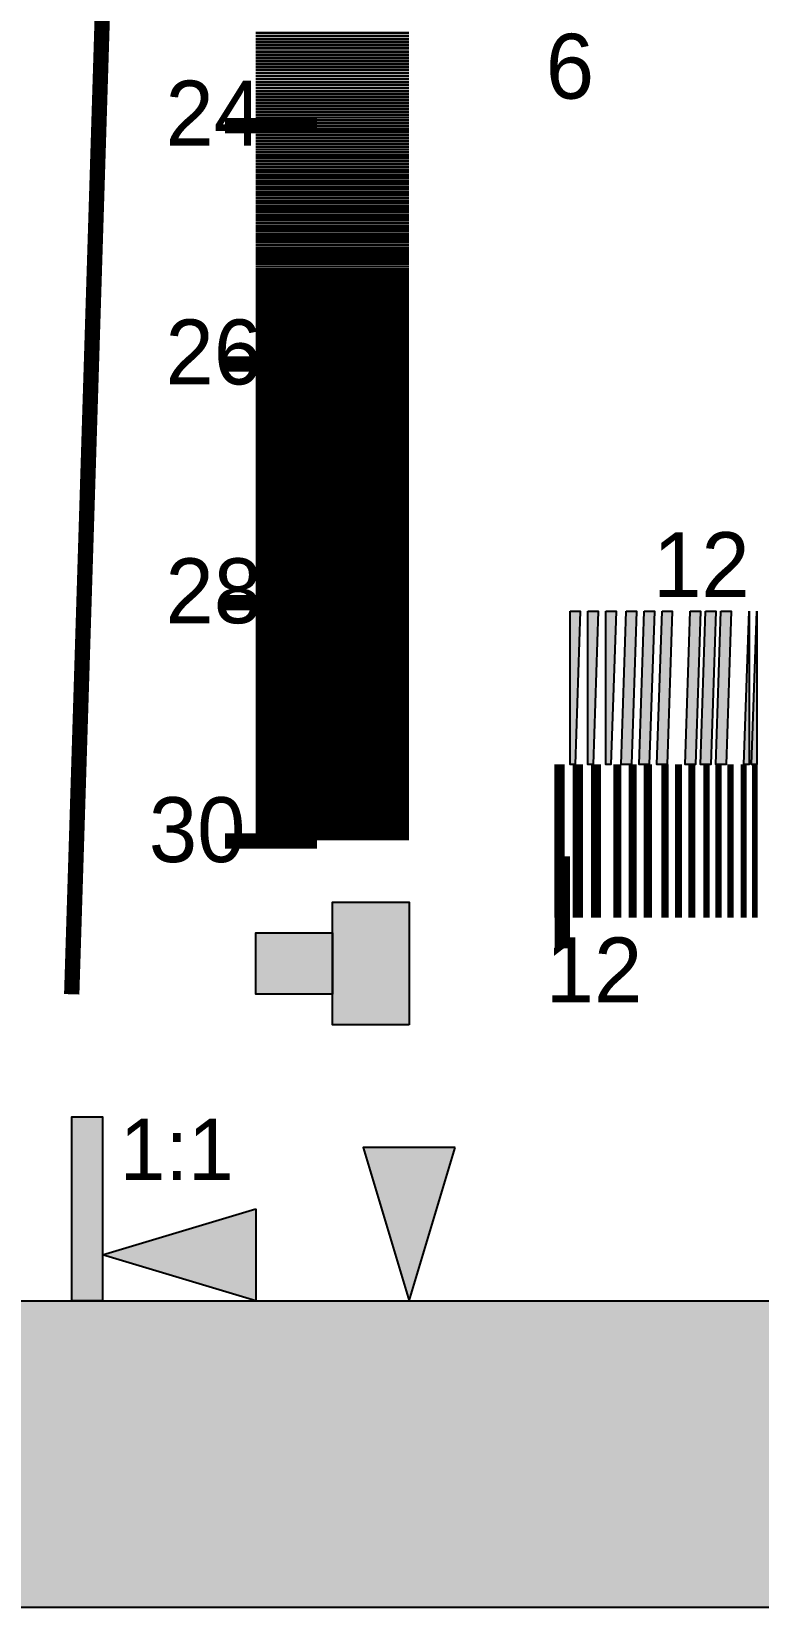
# Model space of a CAD drawing. Header units: millimetres. Extents: x 0 to 306, y 0 to 210.
# Drawn here: x 81.5 to 123, y 0 to 90 of the extents above; entities that cross this region are included whole.
import ezdxf

# ---------------------------------------------------------------- set-up
doc = ezdxf.new("R2010")
doc.units = ezdxf.units.MM
for name, color, linetype in [('FRAME', 7, 'Continuous'), ('GLUE', 1, 'Continuous'), ('LABELS', 7, 'Continuous'), ('PERIPHERY', 7, 'Continuous')]:
    doc.layers.add(name, color=color, linetype=linetype)

msp = doc.modelspace()

# ---------------------------------------------------------------- hatches: boundary and pattern name
at = {"layer": 'FRAME', "true_color": 0x000000}
h = msp.add_hatch(color=7, dxfattribs=at)
h.dxf.hatch_style = 1
h.paths.add_polyline_path([(103.058, 33.25), (98.683, 33.25), (98.683, 40.25), (103.058, 40.25), (103.058, 33.25)])
h = msp.add_hatch(color=7, dxfattribs=at)
h.dxf.hatch_style = 1
h.paths.add_polyline_path([(98.683, 35), (94.308, 35), (94.308, 38.5), (98.683, 38.5), (98.683, 35)])
h = msp.add_hatch(color=7, dxfattribs=at)
h.dxf.hatch_style = 1
h.paths.add_polyline_path([(85.557, 17.5), (83.808, 17.5), (83.808, 28), (85.557, 28), (85.557, 17.5)])
h = msp.add_hatch(color=7, dxfattribs=at)
h.dxf.hatch_style = 1
h.paths.add_polyline_path([(105.682, 26.25), (100.432, 26.25), (103.057, 17.5), (105.682, 26.25)])
h = msp.add_hatch(color=7, dxfattribs=at)
h.dxf.hatch_style = 1
h.paths.add_polyline_path([(94.308, 22.75), (94.308, 17.5), (85.558, 20.125), (94.308, 22.75)])
h = msp.add_hatch(color=7, dxfattribs=at)
h.dxf.hatch_style = 1
h.paths.add_polyline_path([(0, 17.5), (179.058, 17.5), (179.058, 0), (0, 0), (0, 17.5)])
at = {"layer": 'PERIPHERY', "true_color": 0x000000}
h = msp.add_hatch(color=7, dxfattribs=at)
h.dxf.hatch_style = 1
h.paths.add_polyline_path([(112.245, 56.875), (112.828, 56.875), (112.537, 48.125), (112.245, 48.125), (112.245, 56.875)])
h = msp.add_hatch(color=7, dxfattribs=at)
h.dxf.hatch_style = 1
h.paths.add_polyline_path([(113.266, 56.875), (113.849, 56.875), (113.557, 48.125), (113.266, 48.125), (113.266, 56.875)])
h = msp.add_hatch(color=7, dxfattribs=at)
h.dxf.hatch_style = 1
h.paths.add_polyline_path([(114.287, 56.875), (114.87, 56.875), (114.578, 48.125), (114.287, 48.125), (114.287, 56.875)])
h = msp.add_hatch(color=7, dxfattribs=at)
h.dxf.hatch_style = 1
h.paths.add_polyline_path([(115.453, 56.875), (116.037, 56.875), (115.745, 48.125), (115.162, 48.125), (115.453, 56.875)])
h = msp.add_hatch(color=7, dxfattribs=at)
h.dxf.hatch_style = 1
h.paths.add_polyline_path([(116.474, 56.875), (117.057, 56.875), (116.766, 48.125), (116.182, 48.125), (116.474, 56.875)])
h = msp.add_hatch(color=7, dxfattribs=at)
h.dxf.hatch_style = 1
h.paths.add_polyline_path([(117.495, 56.875), (118.078, 56.875), (117.787, 48.125), (117.203, 48.125), (117.495, 56.875)])
h = msp.add_hatch(color=7, dxfattribs=at)
h.dxf.hatch_style = 1
h.paths.add_polyline_path([(119.099, 56.875), (119.683, 56.875), (119.391, 48.125), (118.808, 48.125), (119.099, 56.875)])
h = msp.add_hatch(color=7, dxfattribs=at)
h.dxf.hatch_style = 1
h.paths.add_polyline_path([(119.974, 56.875), (120.558, 56.875), (120.266, 48.125), (119.683, 48.125), (119.974, 56.875)])
h = msp.add_hatch(color=7, dxfattribs=at)
h.dxf.hatch_style = 1
h.paths.add_polyline_path([(120.849, 56.875), (121.433, 56.875), (121.141, 48.125), (120.558, 48.125), (120.849, 56.875)])
h = msp.add_hatch(color=7, dxfattribs=at)
h.dxf.hatch_style = 1
h.paths.add_polyline_path([(122.454, 56.875), (122.454, 48.125), (122.162, 48.125), (122.454, 56.875)])
h = msp.add_hatch(color=7, dxfattribs=at)
h.dxf.hatch_style = 1
h.paths.add_polyline_path([(122.891, 56.875), (122.891, 48.125), (122.599, 48.125), (122.891, 56.875)])

# ---------------------------------------------------------------- linework, layer by layer
at = {"layer": 'FRAME', "color": 250}
for points in [[(103.058, 33.25), (98.683, 33.25), (98.683, 40.25), (103.058, 40.25), (103.058, 33.25)], [(98.683, 35), (94.308, 35), (94.308, 38.5), (98.683, 38.5), (98.683, 35)], [(85.557, 17.5), (83.808, 17.5), (83.808, 28), (85.557, 28), (85.557, 17.5)], [(105.682, 26.25), (100.432, 26.25), (103.057, 17.5), (105.682, 26.25)], [(94.308, 22.75), (94.308, 17.5), (85.558, 20.125), (94.308, 22.75)], [(0, 17.5), (179.058, 17.5), (179.058, 0), (0, 0), (0, 17.5)]]:
    msp.add_lwpolyline(points, close=True, dxfattribs=at)
at = {"layer": 'FRAME', "color": 250, "true_color": 0x000000}
for points in [[(103.058, 33.25), (103.058, 40.25), (98.683, 40.25)], [(98.683, 40.25), (98.683, 33.25), (103.058, 33.25)], [(98.683, 35), (98.683, 38.5), (94.308, 38.5)], [(94.308, 38.5), (94.308, 35), (98.683, 35)], [(85.557, 17.5), (85.557, 28), (83.808, 28)], [(83.808, 28), (83.808, 17.5), (85.557, 17.5)], [(105.682, 26.25), (100.432, 26.25), (103.057, 17.5)], [(85.558, 20.125), (94.308, 17.5), (94.308, 22.75)], [(0, 17.5), (0, 0), (179.058, 0)], [(179.058, 0), (179.058, 17.5), (0, 17.5)]]:
    msp.add_solid(points, dxfattribs=at)
at = {"layer": 'GLUE', "color": 1, "lineweight": 18}
msp.add_lwpolyline([(0, 0), (297, 0), (297, 210), (0, 210), (0, 0)], dxfattribs=at)
at = {"layer": 'PERIPHERY', "color": 250, "lineweight": 35}
for points, const_width in [([(88.183, 175), (83.808, 35)], 0.874), ([(103.057, 89.865), (94.308, 89.865)], 0.15), ([(103.057, 89.687), (94.308, 89.687)], 0.15), ([(103.057, 89.512), (94.308, 89.512)], 0.15), ([(103.057, 89.336), (94.308, 89.336)], 0.15), ([(103.057, 89.16), (94.308, 89.16)], 0.15), ([(103.057, 88.986), (94.308, 88.986)], 0.15), ([(103.057, 88.811), (94.308, 88.811)], 0.15), ([(103.057, 88.635), (94.308, 88.635)], 0.15), ([(103.057, 88.462), (94.308, 88.462)], 0.15), ([(103.057, 88.288), (94.308, 88.288)], 0.15), ([(103.057, 88.114), (94.308, 88.114)], 0.15), ([(103.057, 87.942), (94.308, 87.942)], 0.15), ([(103.057, 87.769), (94.308, 87.769)], 0.15), ([(103.057, 87.596), (94.308, 87.596)], 0.15), ([(103.057, 87.424), (94.308, 87.424)], 0.15), ([(103.057, 87.253), (94.308, 87.253)], 0.15), ([(103.057, 87.08), (94.308, 87.08)], 0.15), ([(103.057, 86.909), (94.308, 86.909)], 0.15), ([(103.057, 86.739), (94.308, 86.739)], 0.15), ([(103.057, 86.567), (94.308, 86.567)], 0.15), ([(103.057, 86.398), (94.308, 86.398)], 0.15), ([(103.057, 86.228), (94.308, 86.228)], 0.15), ([(103.057, 86.057), (94.308, 86.057)], 0.15), ([(103.057, 85.889), (94.308, 85.889)], 0.15), ([(103.057, 85.72), (94.308, 85.72)], 0.15), ([(103.057, 85.55), (94.308, 85.55)], 0.15), ([(103.057, 85.382), (94.308, 85.382)], 0.15), ([(97.807, 84.584), (92.557, 84.584)], 0.875), ([(103.057, 85.215), (94.308, 85.215)], 0.15), ([(103.057, 85.046), (94.308, 85.046)], 0.15), ([(103.057, 84.879), (94.308, 84.879)], 0.15), ([(103.057, 84.712), (94.308, 84.712)], 0.15), ([(103.057, 84.544), (94.308, 84.544)], 0.15), ([(103.057, 84.378), (94.308, 84.378)], 0.15), ([(103.057, 84.212), (94.308, 84.212)], 0.15), ([(103.057, 84.045), (94.308, 84.045)], 0.15), ([(103.057, 83.88), (94.308, 83.88)], 0.15), ([(103.057, 83.714), (94.308, 83.714)], 0.15), ([(103.057, 83.548), (94.308, 83.548)], 0.15), ([(103.057, 83.384), (94.308, 83.384)], 0.15), ([(103.057, 83.219), (94.308, 83.219)], 0.15), ([(103.057, 83.054), (94.308, 83.054)], 0.15), ([(103.057, 82.89), (94.308, 82.89)], 0.15), ([(103.057, 82.727), (94.308, 82.727)], 0.15), ([(103.057, 82.563), (94.308, 82.563)], 0.15), ([(103.057, 82.4), (94.308, 82.4)], 0.15), ([(103.057, 82.237), (94.308, 82.237)], 0.15), ([(103.057, 82.074), (94.308, 82.074)], 0.15), ([(103.057, 81.912), (94.308, 81.912)], 0.15), ([(103.057, 81.75), (94.308, 81.75)], 0.15), ([(103.057, 81.587), (94.308, 81.587)], 0.15), ([(103.057, 81.426), (94.308, 81.426)], 0.15), ([(103.057, 81.265), (94.308, 81.265)], 0.15), ([(103.057, 81.103), (94.308, 81.103)], 0.15), ([(103.057, 80.943), (94.308, 80.943)], 0.15), ([(103.057, 80.782), (94.308, 80.782)], 0.15), ([(103.057, 80.621), (94.308, 80.621)], 0.15), ([(103.057, 80.461), (94.308, 80.461)], 0.15), ([(103.057, 80.302), (94.308, 80.302)], 0.15), ([(103.057, 80.141), (94.308, 80.141)], 0.15), ([(103.057, 79.983), (94.308, 79.983)], 0.15), ([(103.057, 79.824), (94.308, 79.824)], 0.15), ([(103.057, 79.664), (94.308, 79.664)], 0.15), ([(103.057, 79.506), (94.308, 79.506)], 0.15), ([(103.057, 79.348), (94.308, 79.348)], 0.15), ([(103.057, 79.19), (94.308, 79.19)], 0.15), ([(103.057, 79.033), (94.308, 79.033)], 0.15), ([(103.057, 78.875), (94.308, 78.875)], 0.15), ([(103.057, 78.717), (94.308, 78.717)], 0.15), ([(103.057, 78.561), (94.308, 78.561)], 0.15), ([(103.057, 78.404), (94.308, 78.404)], 0.15), ([(103.057, 78.247), (94.308, 78.247)], 0.15), ([(103.057, 78.091), (94.308, 78.091)], 0.15), ([(103.057, 77.935), (94.308, 77.935)], 0.15), ([(103.057, 77.778), (94.308, 77.778)], 0.15), ([(103.057, 77.623), (94.308, 77.623)], 0.15), ([(103.057, 77.468), (94.308, 77.468)], 0.15), ([(103.057, 77.312), (94.308, 77.312)], 0.15), ([(103.057, 77.158), (94.308, 77.158)], 0.15), ([(103.057, 77.003), (94.308, 77.003)], 0.15), ([(103.057, 76.848), (94.308, 76.848)], 0.15), ([(103.057, 76.695), (94.308, 76.695)], 0.15), ([(103.057, 76.541), (94.308, 76.541)], 0.15), ([(103.057, 76.387), (94.308, 76.387)], 0.15), ([(103.057, 76.233), (94.308, 76.233)], 0.15), ([(103.057, 76.08), (94.308, 76.08)], 0.15), ([(103.057, 75.926), (94.308, 75.926)], 0.15), ([(103.057, 75.774), (94.308, 75.774)], 0.15), ([(103.057, 75.622), (94.308, 75.622)], 0.15), ([(103.057, 75.469), (94.308, 75.469)], 0.15), ([(103.057, 75.317), (94.308, 75.317)], 0.15), ([(103.057, 75.165), (94.308, 75.165)], 0.15), ([(103.057, 75.013), (94.308, 75.013)], 0.15), ([(103.057, 74.862), (94.308, 74.862)], 0.15), ([(103.057, 74.711), (94.308, 74.711)], 0.15), ([(103.057, 74.559), (94.308, 74.559)], 0.15), ([(103.057, 74.408), (94.308, 74.408)], 0.15), ([(103.057, 74.258), (94.308, 74.258)], 0.15), ([(103.057, 74.107), (94.308, 74.107)], 0.15), ([(103.057, 73.957), (94.308, 73.957)], 0.15), ([(103.057, 73.808), (94.308, 73.808)], 0.15), ([(103.057, 73.657), (94.308, 73.657)], 0.15), ([(103.057, 73.508), (94.308, 73.508)], 0.15), ([(103.057, 73.359), (94.308, 73.359)], 0.15), ([(103.057, 73.209), (94.308, 73.209)], 0.15), ([(103.057, 73.06), (94.308, 73.06)], 0.15), ([(103.057, 72.912), (94.308, 72.912)], 0.15), ([(103.057, 72.763), (94.308, 72.763)], 0.15), ([(103.057, 72.615), (94.308, 72.615)], 0.15), ([(103.057, 72.467), (94.308, 72.467)], 0.15), ([(103.057, 72.319), (94.308, 72.319)], 0.15), ([(103.057, 72.171), (94.308, 72.171)], 0.15), ([(103.057, 72.024), (94.308, 72.024)], 0.15), ([(97.807, 70.973), (92.557, 70.973)], 0.875), ([(103.057, 71.876), (94.308, 71.876)], 0.15), ([(103.057, 71.729), (94.308, 71.729)], 0.15), ([(103.057, 71.582), (94.308, 71.582)], 0.15), ([(103.057, 71.435), (94.308, 71.435)], 0.15), ([(103.057, 71.289), (94.308, 71.289)], 0.15), ([(103.057, 71.143), (94.308, 71.143)], 0.15), ([(103.057, 70.996), (94.308, 70.996)], 0.15), ([(103.057, 70.851), (94.308, 70.851)], 0.15), ([(103.057, 70.705), (94.308, 70.705)], 0.15), ([(103.057, 70.559), (94.308, 70.559)], 0.15), ([(103.057, 70.414), (94.308, 70.414)], 0.15), ([(103.057, 70.269), (94.308, 70.269)], 0.15), ([(103.057, 70.124), (94.308, 70.124)], 0.15), ([(103.057, 69.98), (94.308, 69.98)], 0.15), ([(103.057, 69.835), (94.308, 69.835)], 0.15), ([(103.057, 69.69), (94.308, 69.69)], 0.15), ([(103.057, 69.546), (94.308, 69.546)], 0.15), ([(103.057, 69.402), (94.308, 69.402)], 0.15), ([(103.057, 69.258), (94.308, 69.258)], 0.15), ([(103.057, 69.115), (94.308, 69.115)], 0.15), ([(103.057, 68.972), (94.308, 68.972)], 0.15), ([(103.057, 68.828), (94.308, 68.828)], 0.15), ([(103.057, 68.685), (94.308, 68.685)], 0.15), ([(103.057, 68.543), (94.308, 68.543)], 0.15), ([(103.057, 68.399), (94.308, 68.399)], 0.15), ([(103.057, 68.257), (94.308, 68.257)], 0.15), ([(103.057, 68.115), (94.308, 68.115)], 0.15), ([(103.057, 67.972), (94.308, 67.972)], 0.15), ([(103.057, 67.83), (94.308, 67.83)], 0.15), ([(103.057, 67.689), (94.308, 67.689)], 0.15), ([(103.057, 67.547), (94.308, 67.547)], 0.15), ([(103.057, 67.406), (94.308, 67.406)], 0.15), ([(103.057, 67.265), (94.308, 67.265)], 0.15), ([(103.057, 67.123), (94.308, 67.123)], 0.15), ([(103.057, 66.983), (94.308, 66.983)], 0.15), ([(103.057, 66.842), (94.308, 66.842)], 0.15), ([(103.057, 66.7), (94.308, 66.7)], 0.15), ([(103.057, 66.561), (94.308, 66.561)], 0.15), ([(103.057, 66.421), (94.308, 66.421)], 0.15), ([(103.057, 66.281), (94.308, 66.281)], 0.15), ([(103.057, 66.141), (94.308, 66.141)], 0.15), ([(103.057, 66.001), (94.308, 66.001)], 0.15), ([(103.057, 65.861), (94.308, 65.861)], 0.15), ([(103.057, 65.722), (94.308, 65.722)], 0.15), ([(103.057, 65.583), (94.308, 65.583)], 0.15), ([(103.057, 65.444), (94.308, 65.444)], 0.15), ([(103.057, 65.305), (94.308, 65.305)], 0.15), ([(103.057, 65.167), (94.308, 65.167)], 0.15), ([(103.057, 65.028), (94.308, 65.028)], 0.15), ([(103.057, 64.89), (94.308, 64.89)], 0.15), ([(103.057, 64.752), (94.308, 64.752)], 0.15), ([(103.057, 64.613), (94.308, 64.613)], 0.15), ([(103.057, 64.476), (94.308, 64.476)], 0.15), ([(103.057, 64.338), (94.308, 64.338)], 0.15), ([(103.057, 64.2), (94.308, 64.2)], 0.15), ([(103.057, 64.063), (94.308, 64.063)], 0.15), ([(103.057, 63.926), (94.308, 63.926)], 0.15), ([(103.057, 63.789), (94.308, 63.789)], 0.15), ([(103.057, 63.652), (94.308, 63.652)], 0.15), ([(103.057, 63.516), (94.308, 63.516)], 0.15), ([(103.057, 63.379), (94.308, 63.379)], 0.15), ([(103.057, 63.243), (94.308, 63.243)], 0.15), ([(103.057, 63.107), (94.308, 63.107)], 0.15), ([(103.057, 62.971), (94.308, 62.971)], 0.15), ([(103.057, 62.835), (94.308, 62.835)], 0.15), ([(103.057, 62.699), (94.308, 62.699)], 0.15), ([(103.057, 62.563), (94.308, 62.563)], 0.15), ([(103.057, 62.428), (94.308, 62.428)], 0.15), ([(103.057, 62.293), (94.308, 62.293)], 0.15), ([(103.057, 62.157), (94.308, 62.157)], 0.15), ([(103.057, 62.023), (94.308, 62.023)], 0.15), ([(103.057, 61.888), (94.308, 61.888)], 0.15), ([(103.057, 61.753), (94.308, 61.753)], 0.15), ([(103.057, 61.619), (94.308, 61.619)], 0.15), ([(103.057, 61.484), (94.308, 61.484)], 0.15), ([(103.057, 61.349), (94.308, 61.349)], 0.15), ([(103.057, 61.216), (94.308, 61.216)], 0.15), ([(103.057, 61.082), (94.308, 61.082)], 0.15), ([(103.057, 60.949), (94.308, 60.949)], 0.15), ([(103.057, 60.815), (94.308, 60.815)], 0.15), ([(103.057, 60.682), (94.308, 60.682)], 0.15), ([(103.057, 60.548), (94.308, 60.548)], 0.15), ([(103.057, 60.415), (94.308, 60.415)], 0.15), ([(103.057, 60.282), (94.308, 60.282)], 0.15), ([(103.057, 60.148), (94.308, 60.148)], 0.15), ([(103.057, 60.016), (94.308, 60.016)], 0.15), ([(103.057, 59.884), (94.308, 59.884)], 0.15), ([(103.057, 59.752), (94.308, 59.752)], 0.15), ([(103.057, 59.62), (94.308, 59.62)], 0.15), ([(103.057, 59.487), (94.308, 59.487)], 0.15), ([(103.057, 59.355), (94.308, 59.355)], 0.15), ([(103.057, 59.223), (94.308, 59.223)], 0.15), ([(103.057, 59.092), (94.308, 59.092)], 0.15), ([(103.057, 58.96), (94.308, 58.96)], 0.15), ([(103.057, 58.829), (94.308, 58.829)], 0.15), ([(103.057, 58.698), (94.308, 58.698)], 0.15), ([(103.057, 58.566), (94.308, 58.566)], 0.15), ([(103.057, 58.435), (94.308, 58.435)], 0.15), ([(97.807, 57.361), (92.557, 57.361)], 0.875), ([(103.057, 58.305), (94.308, 58.305)], 0.15), ([(103.057, 58.174), (94.308, 58.174)], 0.15), ([(103.057, 58.043), (94.308, 58.043)], 0.15), ([(103.057, 57.913), (94.308, 57.913)], 0.15), ([(103.057, 57.783), (94.308, 57.783)], 0.15), ([(103.057, 57.653), (94.308, 57.653)], 0.15), ([(103.057, 57.523), (94.308, 57.523)], 0.15), ([(103.057, 57.393), (94.308, 57.393)], 0.15), ([(103.057, 57.263), (94.308, 57.263)], 0.15), ([(103.057, 57.134), (94.308, 57.134)], 0.15), ([(103.057, 57.004), (94.308, 57.004)], 0.15), ([(103.057, 56.875), (94.308, 56.875)], 0.15), ([(103.057, 56.746), (94.308, 56.746)], 0.15), ([(103.057, 56.617), (94.308, 56.617)], 0.15), ([(103.057, 56.488), (94.308, 56.488)], 0.15), ([(103.057, 56.359), (94.308, 56.359)], 0.15), ([(103.057, 56.23), (94.308, 56.23)], 0.15), ([(103.057, 56.102), (94.308, 56.102)], 0.15), ([(103.057, 55.974), (94.308, 55.974)], 0.15), ([(103.057, 55.845), (94.308, 55.845)], 0.15), ([(103.057, 55.718), (94.308, 55.718)], 0.15), ([(103.057, 55.59), (94.308, 55.59)], 0.15), ([(103.057, 55.462), (94.308, 55.462)], 0.15), ([(103.057, 55.334), (94.308, 55.334)], 0.15), ([(103.057, 55.207), (94.308, 55.207)], 0.15), ([(103.057, 55.079), (94.308, 55.079)], 0.15), ([(103.057, 54.952), (94.308, 54.952)], 0.15), ([(103.057, 54.825), (94.308, 54.825)], 0.15), ([(103.057, 54.697), (94.308, 54.697)], 0.15), ([(103.057, 54.571), (94.308, 54.571)], 0.15), ([(103.057, 54.444), (94.308, 54.444)], 0.15), ([(103.057, 54.318), (94.308, 54.318)], 0.15), ([(103.057, 54.191), (94.308, 54.191)], 0.15), ([(103.057, 54.065), (94.308, 54.065)], 0.15), ([(103.057, 53.937), (94.308, 53.937)], 0.15), ([(103.057, 53.812), (94.308, 53.812)], 0.15), ([(103.057, 53.686), (94.308, 53.686)], 0.15), ([(103.057, 53.56), (94.308, 53.56)], 0.15), ([(103.057, 53.435), (94.308, 53.435)], 0.15), ([(103.057, 53.309), (94.308, 53.309)], 0.15), ([(103.057, 53.183), (94.308, 53.183)], 0.15), ([(103.057, 53.058), (94.308, 53.058)], 0.15), ([(103.057, 52.933), (94.308, 52.933)], 0.15), ([(103.057, 52.807), (94.308, 52.807)], 0.15), ([(103.057, 52.683), (94.308, 52.683)], 0.15), ([(103.057, 52.558), (94.308, 52.558)], 0.15), ([(103.057, 52.433), (94.308, 52.433)], 0.15), ([(103.057, 52.308), (94.308, 52.308)], 0.15), ([(103.057, 52.184), (94.308, 52.184)], 0.15), ([(103.057, 52.059), (94.308, 52.059)], 0.15), ([(103.057, 51.935), (94.308, 51.935)], 0.15), ([(103.057, 51.811), (94.308, 51.811)], 0.15), ([(103.057, 51.686), (94.308, 51.686)], 0.15), ([(103.057, 51.562), (94.308, 51.562)], 0.15), ([(103.057, 51.439), (94.308, 51.439)], 0.15), ([(103.057, 51.315), (94.308, 51.315)], 0.15), ([(103.057, 51.192), (94.308, 51.192)], 0.15), ([(103.057, 51.068), (94.308, 51.068)], 0.15), ([(103.057, 50.945), (94.308, 50.945)], 0.15), ([(103.057, 50.822), (94.308, 50.822)], 0.15), ([(103.057, 50.698), (94.308, 50.698)], 0.15), ([(103.057, 50.575), (94.308, 50.575)], 0.15), ([(103.057, 50.452), (94.308, 50.452)], 0.15), ([(103.057, 50.33), (94.308, 50.33)], 0.15), ([(103.057, 50.207), (94.308, 50.207)], 0.15), ([(103.057, 50.085), (94.308, 50.085)], 0.15), ([(103.057, 49.962), (94.308, 49.962)], 0.15), ([(103.057, 49.84), (94.308, 49.84)], 0.15), ([(103.057, 49.718), (94.308, 49.718)], 0.15), ([(103.057, 49.596), (94.308, 49.596)], 0.15), ([(103.057, 49.474), (94.308, 49.474)], 0.15), ([(103.057, 49.352), (94.308, 49.352)], 0.15), ([(103.057, 49.231), (94.308, 49.231)], 0.15), ([(103.057, 49.108), (94.308, 49.108)], 0.15), ([(103.057, 48.987), (94.308, 48.987)], 0.15), ([(103.057, 48.866), (94.308, 48.866)], 0.15), ([(103.057, 48.745), (94.308, 48.745)], 0.15), ([(103.057, 48.624), (94.308, 48.624)], 0.15), ([(103.057, 48.503), (94.308, 48.503)], 0.15), ([(103.057, 48.382), (94.308, 48.382)], 0.15), ([(103.057, 48.261), (94.308, 48.261)], 0.15), ([(103.057, 48.14), (94.308, 48.14)], 0.15), ([(103.057, 48.019), (94.308, 48.019)], 0.15), ([(103.057, 47.899), (94.308, 47.899)], 0.15), ([(103.057, 47.779), (94.308, 47.779)], 0.15), ([(103.057, 47.659), (94.308, 47.659)], 0.15), ([(111.639, 48.125), (111.639, 39.375)], 0.583), ([(112.682, 48.125), (112.682, 39.375)], 0.583), ([(113.726, 48.125), (113.726, 39.375)], 0.583), ([(114.942, 48.125), (114.942, 39.375)], 0.469), ([(115.812, 48.125), (115.812, 39.375)], 0.469), ([(116.683, 48.125), (116.683, 39.375)], 0.469), ([(117.66, 48.125), (117.66, 39.375)], 0.405), ([(118.424, 48.125), (118.424, 39.375)], 0.405), ([(119.188, 48.125), (119.188, 39.375)], 0.405), ([(120.026, 48.125), (120.026, 39.375)], 0.361), ([(120.716, 48.125), (120.716, 39.375)], 0.361), ([(121.406, 48.125), (121.406, 39.375)], 0.361), ([(122.151, 48.125), (122.151, 39.375)], 0.33), ([(122.785, 48.125), (122.785, 39.375)], 0.33), ([(103.057, 47.539), (94.308, 47.539)], 0.15), ([(103.057, 47.419), (94.308, 47.419)], 0.15), ([(103.057, 47.298), (94.308, 47.298)], 0.15), ([(103.057, 47.179), (94.308, 47.179)], 0.15), ([(103.057, 47.059), (94.308, 47.059)], 0.15), ([(103.057, 46.939), (94.308, 46.939)], 0.15), ([(103.057, 46.82), (94.308, 46.82)], 0.15), ([(103.057, 46.701), (94.308, 46.701)], 0.15), ([(103.057, 46.581), (94.308, 46.581)], 0.15), ([(103.057, 46.462), (94.308, 46.462)], 0.15), ([(103.057, 46.343), (94.308, 46.343)], 0.15), ([(103.057, 46.223), (94.308, 46.223)], 0.15), ([(103.057, 46.105), (94.308, 46.105)], 0.15), ([(103.057, 45.986), (94.308, 45.986)], 0.15), ([(103.057, 45.868), (94.308, 45.868)], 0.15), ([(103.057, 45.749), (94.308, 45.749)], 0.15), ([(103.057, 45.631), (94.308, 45.631)], 0.15), ([(103.057, 45.512), (94.308, 45.512)], 0.15), ([(103.057, 45.394), (94.308, 45.394)], 0.15), ([(103.057, 45.276), (94.308, 45.276)], 0.15), ([(103.057, 45.158), (94.308, 45.158)], 0.15), ([(103.057, 45.04), (94.308, 45.04)], 0.15), ([(103.057, 44.923), (94.308, 44.923)], 0.15), ([(97.807, 43.75), (92.557, 43.75)], 0.875), ([(103.057, 44.805), (94.308, 44.805)], 0.15), ([(103.057, 44.687), (94.308, 44.687)], 0.15), ([(103.057, 44.57), (94.308, 44.57)], 0.15), ([(103.057, 44.452), (94.308, 44.452)], 0.15), ([(103.057, 44.335), (94.308, 44.335)], 0.15), ([(103.057, 44.218), (94.308, 44.218)], 0.15), ([(103.057, 44.101), (94.308, 44.101)], 0.15), ([(103.057, 43.983), (94.308, 43.983)], 0.15), ([(103.057, 43.866), (94.308, 43.866)], 0.15), ([(111.808, 42.875), (111.808, 37.625)], 0.875)]:
    msp.add_lwpolyline(points, dxfattribs=dict(at, const_width=const_width))
at = {"layer": 'PERIPHERY', "color": 250}
for points in [[(112.245, 56.875), (112.828, 56.875), (112.537, 48.125), (112.245, 48.125), (112.245, 56.875)], [(113.266, 56.875), (113.849, 56.875), (113.557, 48.125), (113.266, 48.125), (113.266, 56.875)], [(114.287, 56.875), (114.87, 56.875), (114.578, 48.125), (114.287, 48.125), (114.287, 56.875)], [(115.453, 56.875), (116.037, 56.875), (115.745, 48.125), (115.162, 48.125), (115.453, 56.875)], [(116.474, 56.875), (117.057, 56.875), (116.766, 48.125), (116.182, 48.125), (116.474, 56.875)], [(117.495, 56.875), (118.078, 56.875), (117.787, 48.125), (117.203, 48.125), (117.495, 56.875)], [(119.099, 56.875), (119.683, 56.875), (119.391, 48.125), (118.808, 48.125), (119.099, 56.875)], [(119.974, 56.875), (120.558, 56.875), (120.266, 48.125), (119.683, 48.125), (119.974, 56.875)], [(120.849, 56.875), (121.433, 56.875), (121.141, 48.125), (120.558, 48.125), (120.849, 56.875)], [(122.454, 56.875), (122.454, 48.125), (122.162, 48.125), (122.454, 56.875)], [(122.891, 56.875), (122.891, 48.125), (122.599, 48.125), (122.891, 56.875)]]:
    msp.add_lwpolyline(points, close=True, dxfattribs=at)
at = {"layer": 'PERIPHERY', "color": 250, "true_color": 0x000000}
for points in [[(112.245, 56.875), (112.245, 48.125), (112.537, 48.125)], [(112.537, 48.125), (112.828, 56.875), (112.245, 56.875)], [(113.266, 56.875), (113.266, 48.125), (113.557, 48.125)], [(113.557, 48.125), (113.849, 56.875), (113.266, 56.875)], [(114.287, 56.875), (114.287, 48.125), (114.578, 48.125)], [(114.578, 48.125), (114.87, 56.875), (114.287, 56.875)], [(115.453, 56.875), (115.162, 48.125), (115.745, 48.125)], [(115.745, 48.125), (116.037, 56.875), (115.453, 56.875)], [(116.474, 56.875), (116.182, 48.125), (116.766, 48.125)], [(116.766, 48.125), (117.057, 56.875), (116.474, 56.875)], [(117.495, 56.875), (117.203, 48.125), (117.787, 48.125)], [(117.787, 48.125), (118.078, 56.875), (117.495, 56.875)], [(119.099, 56.875), (118.808, 48.125), (119.391, 48.125)], [(119.391, 48.125), (119.683, 56.875), (119.099, 56.875)], [(119.974, 56.875), (119.683, 48.125), (120.266, 48.125)], [(120.266, 48.125), (120.558, 56.875), (119.974, 56.875)], [(120.849, 56.875), (120.558, 48.125), (121.141, 48.125)], [(121.141, 48.125), (121.433, 56.875), (120.849, 56.875)], [(122.162, 48.125), (122.454, 48.125), (122.454, 56.875)], [(122.599, 48.125), (122.891, 48.125), (122.891, 56.875)]]:
    msp.add_solid(points, dxfattribs=at)

# ---------------------------------------------------------------- texts
at = {"layer": 'LABELS', "color": 250}
for s, height, p in [('6', 3.704, (110.857, 86.121)), ('24', 3.7042, (89.16, 83.445)), ('26', 3.7042, (89.16, 69.812)), ('12', 3.7042, (116.983, 57.67)), ('28', 3.7042, (89.16, 56.178)), ('30', 3.7042, (88.21, 42.545)), ('12', 3.7042, (110.857, 34.538)), ('1:1', 3.5, (86.549, 24.392))]:
    msp.add_text(s, height=height, dxfattribs=at).set_placement(p)

doc.saveas('drawing.dxf')
